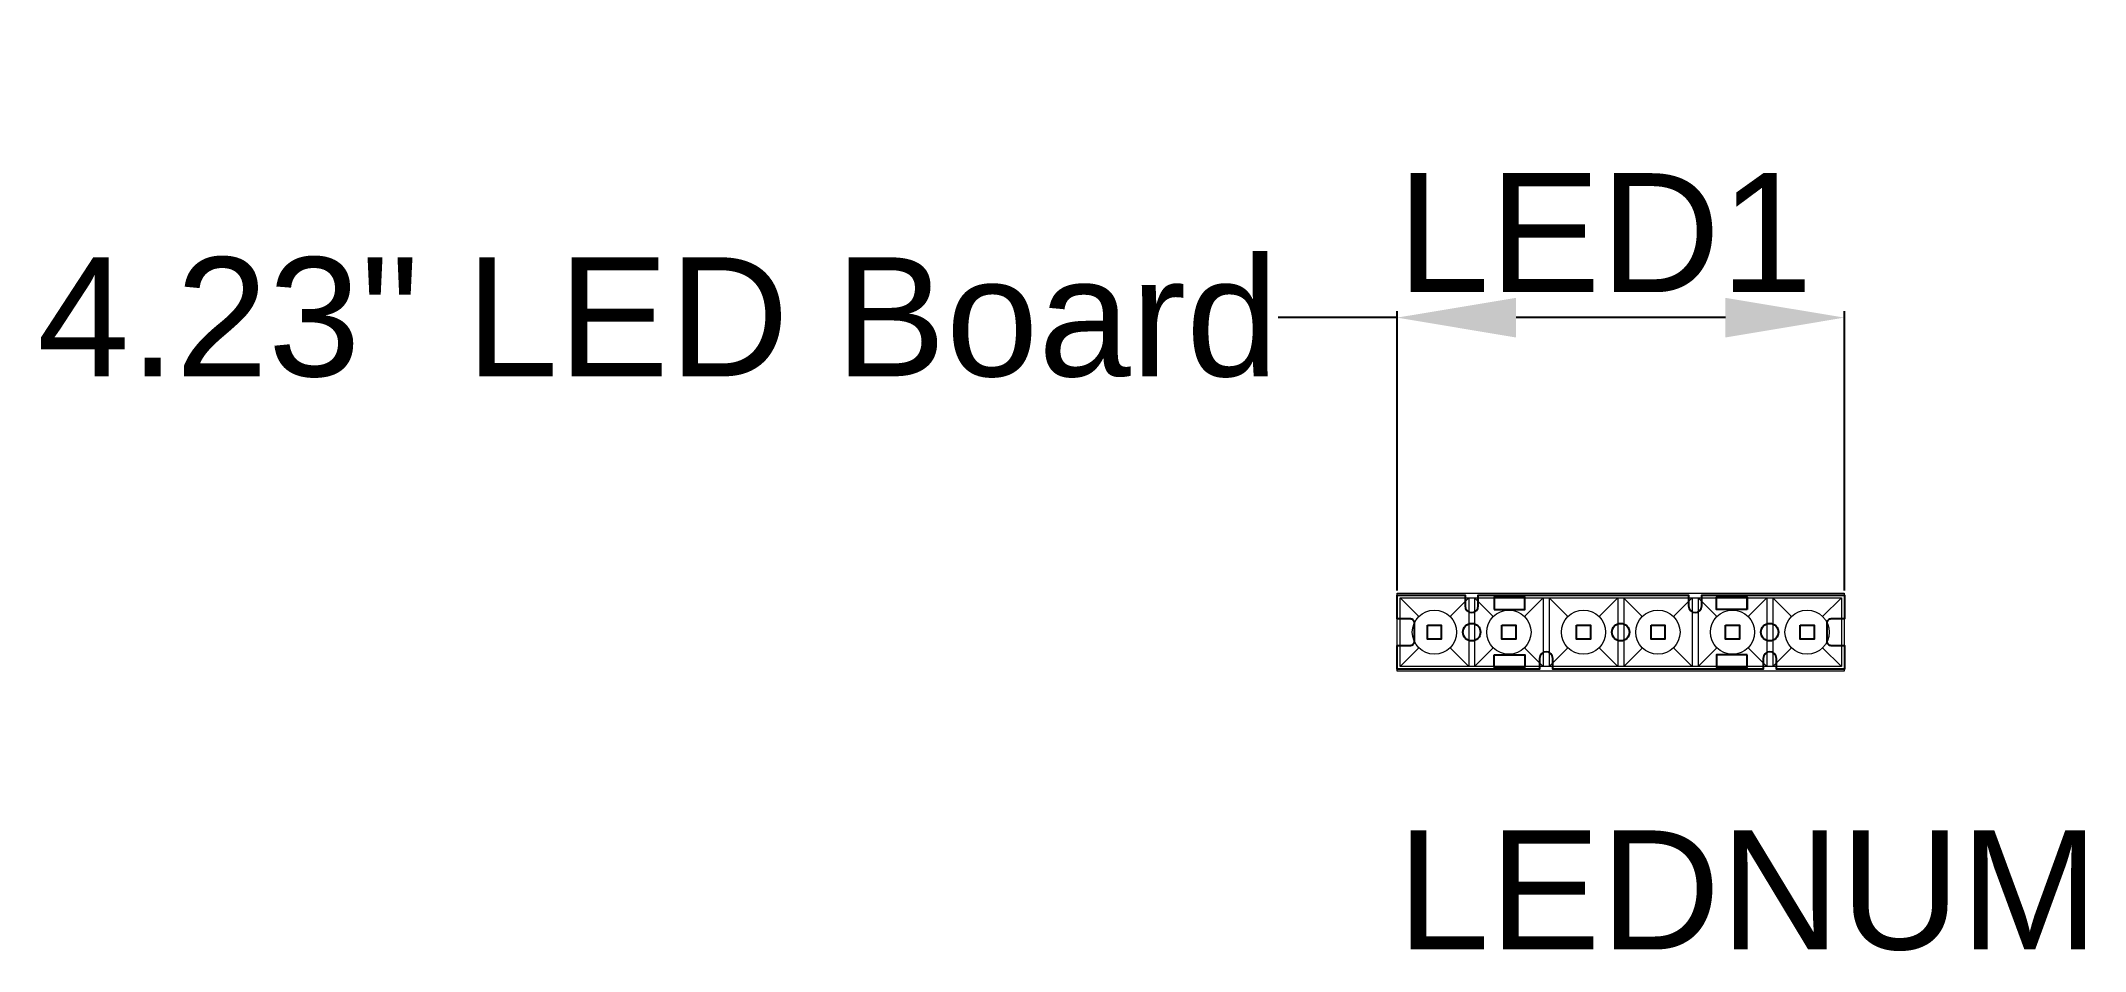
# Model space of a CAD drawing. Header units: inches. Extents: x -12.8 to 6.5, y -3 to 5.6.
import ezdxf

# ---------------------------------------------------------------- set-up
doc = ezdxf.new("R2010")
doc.units = ezdxf.units.IN
doc.header["$LTSCALE"] = 0.5
doc.header["$MEASUREMENT"] = 0
doc.linetypes.add('HIDDEN2', pattern=[0.1875, 0.125, -0.0625])
doc.layers.get('Defpoints').update_dxf_attribs({"linetype": 'CONTINUOUS'})
doc.layers.add('FAB DWG', color=7, linetype='CONTINUOUS', plot=False)
doc.layers.add('LED Board', color=110, linetype='CONTINUOUS')
doc.layers.add('Lens', color=2, linetype='HIDDEN2', lineweight=13)
doc.styles.add('LSAD_Standard', font='arial.ttf')
doc.styles.get("Standard").update_dxf_attribs({"font": 'arial.ttf'})
doc.dimstyles.new('LSAD_FixtureCut', dxfattribs={"dimtxt": 1.125, "dimasz": 1.125, "dimexe": 0.0625, "dimexo": 0.042969, "dimgap": 0.0625, "dimtad": 0, "dimtih": 1, "dimtoh": 1, "dimdec": 3, "dimzin": 0, "dimdsep": 46, "dimtxsty": 'Standard', "dimcen": 0.125, "dimclrd": 256, "dimclre": 256, "dimclrt": 256, "dimadec": 0, "dimazin": 0, "dimtfac": 1, "dimtdec": 3, "dimtofl": 0, "dimtmove": 0, "dimatfit": 3, "dimfxl": 1, "dimfrac": 2, "dimtolj": 1, "dimtzin": 0, "dimarcsym": 0})

# ---------------------------------------------------------------- blocks, each defined once
blk = doc.blocks.new('*D0')
at = {"layer": 'Defpoints', "color": 0, "ltscale": 0.5, "transparency": 16777216}
for p in [(4.23, 2.974), (0, 0.35), (4.23, 0.35)]:
    blk.add_point(p, dxfattribs=at)
at = {"layer": 'FAB DWG', "lineweight": -2, "ltscale": 0.5, "transparency": 16777216}
for p, q in [((0, 2.974), (-1.125, 2.974)), ((0, 0.393), (0, 3.036)), ((3.105, 2.974), (1.125, 2.974)), ((4.23, 0.393), (4.23, 3.036))]:
    blk.add_line(p, q, dxfattribs=at)
at = {"layer": 'FAB DWG', "ltscale": 0.5, "transparency": 16777216}
for points in [[(1.125, 3.161), (1.125, 2.786), (0, 2.974)], [(3.105, 3.161), (3.105, 2.786), (4.23, 2.974)]]:
    blk.add_solid(points, dxfattribs=at)
at = {"layer": 'FAB DWG', "ltscale": 0.5, "transparency": 16777216, "insert": (-6.991, 2.974), "char_height": 1.125, "attachment_point": 5}
blk.add_mtext('\\A1;4.23" LED Board', dxfattribs=at)

msp = doc.modelspace()

# ---------------------------------------------------------------- linework, layer by layer
at = {"layer": 'LED Board', "linetype": 'Continuous', "transparency": 16777216}
for p, q in [((3.312, 0.219), (3.312, 0.327)), ((3.312, -0.331), (3.312, -0.223))]:
    msp.add_line(p, q, dxfattribs=at)
msp.add_lwpolyline([(0.126, 0.125), (0, 0.125), (0, 0.35), (0.643, 0.35), (0.643, 0.248, 1), (0.768, 0.248), (0.768, 0.35), (2.757, 0.35), (2.757, 0.248, 1), (2.882, 0.248), (2.882, 0.35), (4.23, 0.35), (4.23, 0.125), (4.104, 0.125, 0.414214), (4.065, 0.086), (4.065, -0.086, 0.414214), (4.104, -0.125), (4.23, -0.125), (4.23, -0.35), (3.587, -0.35), (3.587, -0.248, 1), (3.462, -0.248), (3.462, -0.35), (1.473, -0.35), (1.473, -0.248, 1), (1.348, -0.248), (1.348, -0.35), (0, -0.35), (0, -0.125), (0.126, -0.125, 0.414214), (0.165, -0.086), (0.165, 0.086, 0.414214)], format="xyb", close=True, dxfattribs=at)
at = {"layer": 'LED Board', "ltscale": 0.5, "transparency": 16777216}
for points in [[(0.918, 0.215), (1.209, 0.215), (1.209, 0.331), (0.918, 0.331)], [(3.312, 0.215), (3.021, 0.215), (3.021, 0.331), (3.312, 0.331)], [(0.287, 0.066), (0.418, 0.066), (0.418, -0.066), (0.287, -0.066)], [(0.992, 0.066), (1.123, 0.066), (1.123, -0.066), (0.992, -0.066)], [(1.697, 0.066), (1.828, 0.066), (1.828, -0.066), (1.697, -0.066)], [(2.402, 0.066), (2.533, 0.066), (2.533, -0.066), (2.402, -0.066)], [(3.107, 0.066), (3.238, 0.066), (3.238, -0.066), (3.107, -0.066)], [(3.812, 0.066), (3.943, 0.066), (3.943, -0.066), (3.812, -0.066)], [(0.918, -0.215), (1.209, -0.215), (1.209, -0.331), (0.918, -0.331)], [(3.312, -0.215), (3.021, -0.215), (3.021, -0.331), (3.312, -0.331)]]:
    msp.add_lwpolyline(points, close=True, dxfattribs=at)
at = {"layer": 'LED Board', "linetype": 'Continuous', "transparency": 16777216}
for centre in [(0.706, 0), (2.115, 0), (3.524, 0)]:
    msp.add_circle(centre, 0.083, dxfattribs=at)
at = {"layer": 'Lens', "linetype": 'ByBlock', "transparency": 16777216}
for p, q in [((0.001, 0.368), (4.229, 0.368)), ((0.001, -0.368), (0.001, 0.368)), ((0.206, 0.148), (0.028, 0.325)), ((0.501, 0.148), (0.678, 0.325)), ((0.678, 0.325), (0.678, -0.325)), ((0.91, 0.148), (0.733, 0.325)), ((0.733, 0.325), (0.733, -0.325)), ((1.206, 0.148), (1.383, 0.325)), ((1.383, 0.325), (1.383, -0.325)), ((1.615, 0.148), (1.438, 0.325)), ((1.438, 0.325), (1.438, -0.325)), ((1.91, 0.148), (2.087, 0.325)), ((2.087, 0.325), (2.087, -0.325)), ((2.319, 0.148), (2.142, 0.325)), ((2.143, 0.325), (2.143, -0.325)), ((2.615, 0.148), (2.792, 0.325)), ((2.792, 0.325), (2.792, -0.325)), ((3.025, 0.148), (2.847, 0.325)), ((2.847, 0.325), (2.847, -0.325)), ((3.32, 0.148), (3.497, 0.325)), ((3.497, 0.325), (3.497, -0.325)), ((3.729, 0.148), (3.552, 0.325)), ((3.552, 0.325), (3.552, -0.325)), ((4.024, 0.148), (4.202, 0.325)), ((4.229, 0.368), (4.229, -0.368)), ((0.028, -0.325), (0.206, -0.148)), ((0.678, -0.325), (0.501, -0.148)), ((0.733, -0.325), (0.91, -0.148)), ((1.383, -0.325), (1.206, -0.148)), ((1.438, -0.325), (1.615, -0.148)), ((2.087, -0.325), (1.91, -0.148)), ((2.143, -0.325), (2.32, -0.148)), ((2.792, -0.325), (2.615, -0.148)), ((2.847, -0.325), (3.025, -0.148)), ((3.497, -0.325), (3.32, -0.148)), ((3.552, -0.325), (3.729, -0.148)), ((4.202, -0.325), (4.024, -0.148)), ((4.229, -0.368), (0.001, -0.368))]:
    msp.add_line(p, q, dxfattribs=at)
msp.add_lwpolyline([(0.028, 0.325), (4.202, 0.325), (4.202, -0.325), (0.028, -0.325)], close=True, dxfattribs=at)
for centre in [(0.353, 0), (1.058, 0), (1.763, 0), (2.467, 0), (3.172, 0), (3.877, 0)]:
    msp.add_circle(centre, 0.209, dxfattribs=at)

# ---------------------------------------------------------------- texts
at = {"layer": 'FAB DWG', "color": 0, "transparency": 16777216, "style": 'LSAD_Standard'}
for tag, p, s in [('LED1', (0, 3.215), 'LEDOutputDummymA'), ('LEDNUM', (0, -3), 'BD424XX')]:
    msp.add_attdef(tag, p, s, height=1.125, dxfattribs=at)

# ---------------------------------------------------------------- dimensions: what is measured, and where the dimension line sits
at = {"layer": 'FAB DWG', "ltscale": 0.5, "transparency": 16777216}
dim = msp.add_linear_dim(base=(4.23, 2.974), p1=(0, 0.35), p2=(4.23, 0.35), dimstyle='LSAD_FixtureCut', override={"dimjust": 1, "dimdec": 2, "dimpost": '" LED Board'}, dxfattribs=at)
dim.commit()
dim.dimension.update_dxf_attribs({"geometry": '*D0', "text_midpoint": (-6.991, 2.974)})

doc.saveas('drawing.dxf')
